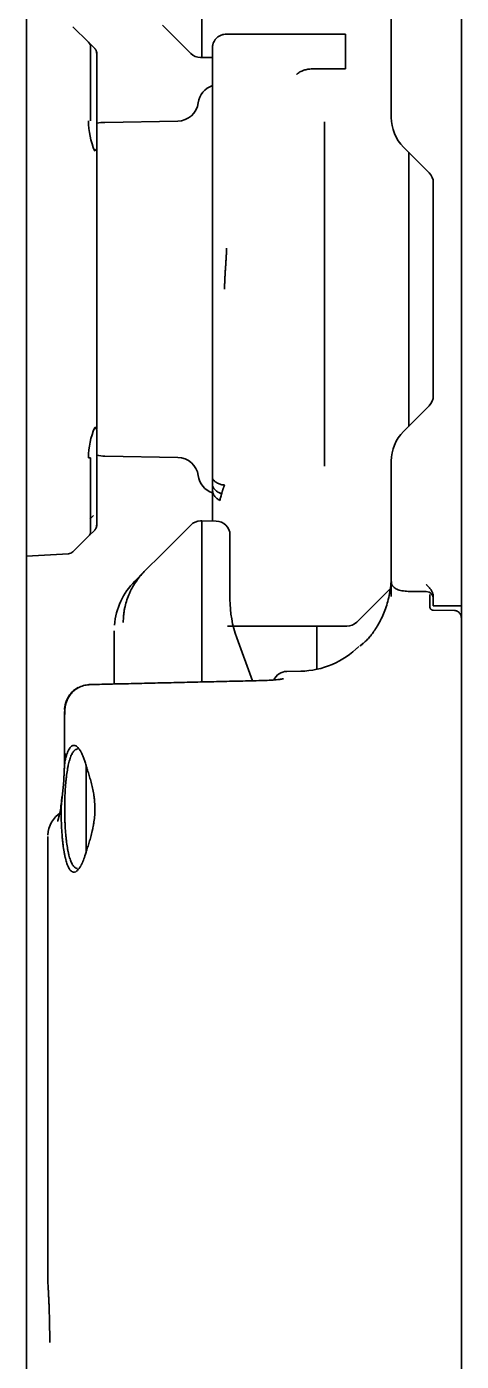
# Model space of a CAD drawing. Header units: inches. Extents: x 885 to 6823, y 710 to 5493.
# Drawn here: x 1033.6 to 1064.6, y 3130.5 to 3225.6 of the extents above; entities that cross this region are included whole.
import ezdxf

# ---------------------------------------------------------------- set-up
doc = ezdxf.new("R2010")
doc.units = ezdxf.units.IN
doc.layers.add('1', color=7, linetype='Continuous', true_color=0xffffff)

msp = doc.modelspace()

# ---------------------------------------------------------------- linework, layer by layer
at = {"layer": '1', "color": 7, "linetype": 'Continuous', "lineweight": 35}
for p, q in [((1064.639, 4020.256), (1064.639, 2355.056)), ((1064.639, 4020.256), (1064.639, 2355.056)), ((1033.639, 2380.856), (1033.639, 4018.856)), ((1059.639, 3219.098), (1059.639, 3227.671)), ((1046.139, 3226.355), (1046.139, 3223.356)), ((1038.052, 3224.443), (1036.94, 3225.554)), ((1043.328, 3225.667), (1045.345, 3223.649)), ((1056.389, 3225.019), (1047.889, 3225.019)), ((1056.389, 3222.543), (1056.389, 3225.019)), ((1038.492, 3224.002), (1038.052, 3224.443)), ((1038.198, 3224.089), (1038.198, 3218.856)), ((1046.889, 3224.057), (1046.889, 3221.794)), ((1038.639, 3223.196), (1038.639, 3216.748)), ((1046.139, 3223.356), (1046.044, 3223.356)), ((1046.889, 3223.362), (1046.139, 3223.356)), ((1056.389, 3222.543), (1053.992, 3222.543)), ((1046.889, 3221.794), (1046.889, 3216.274)), ((1044.415, 3218.83), (1039.213, 3218.739)), ((1054.889, 3194.26), (1054.889, 3218.768)), ((1038.52, 3216.719), (1038.62, 3216.839)), ((1038.639, 3216.746), (1038.639, 3196.965)), ((1062.346, 3215.148), (1060.517, 3216.977)), ((1060.889, 3211.648), (1060.889, 3216.627)), ((1046.889, 3216.274), (1046.889, 3209.894)), ((1062.639, 3199.27), (1062.639, 3214.441)), ((1060.889, 3197.085), (1060.889, 3211.648)), ((1046.889, 3209.894), (1046.889, 3206.856)), ((1046.889, 3206.856), (1046.889, 3196.602)), ((1060.517, 3196.734), (1062.346, 3198.563)), ((1038.62, 3196.872), (1038.552, 3196.931)), ((1038.639, 3196.84), (1038.639, 3190.515)), ((1046.889, 3196.602), (1046.889, 3193.379)), ((1038.198, 3194.856), (1038.052, 3194.856)), ((1038.198, 3189.622), (1038.198, 3194.856)), ((1039.213, 3194.972), (1044.415, 3194.881)), ((1059.639, 3186.041), (1059.639, 3194.613)), ((1046.889, 3191.251), (1046.889, 3190.349)), ((1045.345, 3190.062), (1043.328, 3188.044)), ((1046.044, 3190.355), (1046.139, 3190.356)), ((1046.139, 3187.356), (1046.139, 3190.356)), ((1046.139, 3190.356), (1047.148, 3190.347)), ((1038.052, 3189.268), (1036.94, 3188.157)), ((1038.052, 3189.268), (1038.492, 3189.709)), ((1048.139, 3187.347), (1048.139, 3189.347)), ((1036.613, 3188.011), (1033.639, 3187.856)), ((1043.328, 3188.044), (1042.028, 3186.744)), ((1046.139, 3178.888), (1046.139, 3187.356)), ((1048.139, 3184.766), (1048.139, 3187.347)), ((1042.028, 3186.744), (1041.353, 3186.07)), ((1059.627, 3184.974), (1059.627, 3186.053)), ((1057.182, 3183.148), (1059.575, 3185.542)), ((1061.139, 3185.328), (1062.139, 3185.328)), ((1062.389, 3184.252), (1062.389, 3184.621)), ((1062.639, 3184.962), (1062.639, 3184.804)), ((1062.639, 3184.304), (1062.639, 3184.804)), ((1062.639, 3184.304), (1064.639, 3184.304)), ((1062.639, 3183.992), (1064.139, 3183.974)), ((1039.889, 3182.534), (1039.889, 3178.742)), ((1047.954, 3182.856), (1056.475, 3182.856)), ((1054.328, 3179.788), (1054.328, 3182.862)), ((1049.734, 3178.972), (1048.621, 3182.03)), ((1057.21, 3181.305), (1057.222, 3181.313)), ((1053.182, 3179.656), (1052.187, 3179.638)), ((1038.259, 3178.697), (1038.253, 3178.704)), ((1036.374, 3173.795), (1036.339, 3173.788)), ((1037.889, 3166.769), (1037.889, 3172.889)), ((1035.139, 3167.886), (1035.139, 3136.347)), ((1037.865, 3166.749), (1037.827, 3166.615))]:
    msp.add_line(p, q, dxfattribs=at)
for centre, radius, start, end in [((1037.698, 3224.089), 0.5, 359.99831, 45), ((1046.052, 3224.356), 1, 225, 269.5), ((1047.362, 3219.932), 1.5, 108.40397, 172.38925), ((1044.389, 3220.33), 1.5, 271, 352.38925), ((1039.265, 3215.739), 3, 91, 102.05537), ((1062.639, 3219.098), 3, 180, 225), ((1061.639, 3214.441), 1, 0, 45), ((1061.639, 3199.27), 1, 315, 0), ((1062.639, 3194.613), 3, 135, 180), ((1039.265, 3197.972), 3, 257.94463, 269), ((1044.389, 3193.381), 1.5, 7.61075, 89), ((1047.362, 3193.779), 1.5, 187.61075, 251.59603), ((1046.052, 3189.355), 1, 90.5, 135), ((1047.139, 3189.347), 1, 0, 89.5), ((1037.698, 3189.622), 0.5, 315, 0.00169), ((1036.587, 3188.511), 0.5, 273, 315), ((1044.889, 3182.534), 5, 135, 175.43455), ((1062.139, 3184.828), 0.5, 0, 90), ((1056.139, 3184.766), 8, 180, 200), ((1056.475, 3183.856), 1, 270, 315), ((1053.077, 3185.655), 6, 271, 315.13439), ((1052.194, 3178.638), 1, 90.5484, 156.59902), ((1037.139, 3167.886), 2, 122.009, 177.15665)]:
    msp.add_arc(centre, radius, start, end, dxfattribs=at)
for centre, major_axis, ratio, start_param, end_param in [((1043.575, 3218.856), (5.523, 0), 0.998626, 3.141593, 3.543786), ((1038.389, 3216.748), (0.25, 0), 1, 0, 0.409922), ((1043.575, 3194.856), (5.523, 0), 0.998626, 2.739433, 3.141593), ((1038.389, 3196.963), (-0.25, 0), 1, 2.729547, 3.141593)]:
    msp.add_ellipse(centre, major_axis=major_axis, ratio=ratio, start_param=start_param, end_param=end_param, dxfattribs=at)
for points, knots in [([(1047.889, 3225.019), (1047.821, 3225.019), (1047.755, 3225.013), (1047.656, 3224.994), (1047.624, 3224.986), (1047.576, 3224.972), (1047.56, 3224.967), (1047.528, 3224.956), (1047.513, 3224.95), (1047.436, 3224.919), (1047.378, 3224.889), (1047.296, 3224.836), (1047.27, 3224.817), (1047.219, 3224.776), (1047.171, 3224.734), (1047.128, 3224.687), (1047.097, 3224.651), (1047.088, 3224.638), (1047.068, 3224.613), (1047.059, 3224.6), (1047.015, 3224.534), (1046.985, 3224.479), (1046.949, 3224.393), (1046.939, 3224.364), (1046.925, 3224.319), (1046.921, 3224.304), (1046.913, 3224.274), (1046.903, 3224.228), (1046.896, 3224.182), (1046.892, 3224.135), (1046.89, 3224.112), (1046.889, 3224.085), (1046.889, 3224.073), (1046.889, 3224.065), (1046.889, 3224.061), (1046.889, 3224.057)], [0, 0, 0, 0, 0.125, 0.125, 0.1875, 0.1875, 0.21875, 0.21875, 0.25, 0.25, 0.375, 0.375, 0.4375, 0.4375, 0.5, 0.5625, 0.5625, 0.59375, 0.59375, 0.625, 0.625, 0.75, 0.75, 0.8125, 0.8125, 0.84375, 0.84375, 0.875, 0.9375, 0.9375, 0.96875, 0.984375, 0.992187, 0.992187, 1, 1, 1, 1]), ([(1038.492, 3224.002), (1038.495, 3224), (1038.5, 3223.995), (1038.508, 3223.986), (1038.516, 3223.976), (1038.526, 3223.965), (1038.535, 3223.952), (1038.546, 3223.938), (1038.556, 3223.921), (1038.566, 3223.903), (1038.577, 3223.883), (1038.587, 3223.86), (1038.597, 3223.834), (1038.605, 3223.807), (1038.611, 3223.78), (1038.616, 3223.755), (1038.619, 3223.731), (1038.62, 3223.708), (1038.621, 3223.687), (1038.62, 3223.674), (1038.62, 3223.667)], [0, 0, 0, 0, 0.027542, 0.059301, 0.095276, 0.135468, 0.179874, 0.22849, 0.281314, 0.338337, 0.399554, 0.464953, 0.546966, 0.624642, 0.697986, 0.767003, 0.831702, 0.892094, 0.948189, 1, 1, 1, 1]), ([(1038.639, 3223.648), (1038.639, 3223.652), (1038.639, 3223.66), (1038.638, 3223.671), (1038.638, 3223.682), (1038.637, 3223.694), (1038.636, 3223.705), (1038.634, 3223.716), (1038.633, 3223.727), (1038.631, 3223.738), (1038.629, 3223.749), (1038.626, 3223.76), (1038.624, 3223.771), (1038.621, 3223.781), (1038.618, 3223.792), (1038.614, 3223.803), (1038.611, 3223.813), (1038.608, 3223.822), (1038.604, 3223.832), (1038.599, 3223.843), (1038.594, 3223.855), (1038.589, 3223.867), (1038.582, 3223.88), (1038.575, 3223.894), (1038.566, 3223.908), (1038.557, 3223.923), (1038.546, 3223.938), (1038.535, 3223.954), (1038.522, 3223.97), (1038.508, 3223.986), (1038.497, 3223.997), (1038.492, 3224.002)], [0, 0, 0, 0, 0.028826, 0.057594, 0.086303, 0.114954, 0.143547, 0.17208, 0.200555, 0.228972, 0.257329, 0.285628, 0.313867, 0.342048, 0.370168, 0.39823, 0.426231, 0.450757, 0.477807, 0.507385, 0.539493, 0.574132, 0.611304, 0.651011, 0.693255, 0.738037, 0.785356, 0.835214, 0.887608, 0.942538, 1, 1, 1, 1]), ([(1038.639, 3223.196), (1038.639, 3223.222), (1038.639, 3223.251), (1038.639, 3223.298), (1038.639, 3223.314), (1038.639, 3223.347), (1038.639, 3223.364), (1038.639, 3223.4), (1038.639, 3223.419), (1038.639, 3223.458), (1038.639, 3223.478), (1038.639, 3223.511), (1038.639, 3223.522), (1038.639, 3223.545), (1038.639, 3223.557), (1038.639, 3223.576), (1038.639, 3223.582), (1038.639, 3223.595), (1038.639, 3223.602), (1038.639, 3223.621), (1038.639, 3223.635), (1038.639, 3223.648)], [0, 0, 0, 0, 0.25, 0.25, 0.375, 0.375, 0.5, 0.5, 0.625, 0.625, 0.75, 0.75, 0.8125, 0.8125, 0.875, 0.875, 0.90625, 0.90625, 0.9375, 0.9375, 1, 1, 1, 1]), ([(1052.889, 3222.156), (1052.898, 3222.164), (1052.908, 3222.172), (1052.927, 3222.188), (1052.956, 3222.212), (1052.986, 3222.234), (1053.047, 3222.277), (1053.089, 3222.304), (1053.175, 3222.354), (1053.241, 3222.388), (1053.311, 3222.417), (1053.357, 3222.435), (1053.381, 3222.444), (1053.5, 3222.484), (1053.596, 3222.506), (1053.792, 3222.536), (1053.892, 3222.543), (1053.992, 3222.543)], [0, 0, 0, 0, 0.03125, 0.03125, 0.0625, 0.125, 0.125, 0.25, 0.25, 0.375, 0.4375, 0.4375, 0.5, 0.5, 0.75, 0.75, 1, 1, 1, 1]), ([(1038.492, 3197.015), (1038.494, 3197.013), (1038.499, 3197.01), (1038.507, 3197.005), (1038.516, 3197), (1038.525, 3196.994), (1038.535, 3196.987), (1038.545, 3196.979), (1038.556, 3196.971), (1038.566, 3196.962), (1038.577, 3196.953), (1038.587, 3196.943), (1038.597, 3196.931), (1038.605, 3196.92), (1038.611, 3196.91), (1038.616, 3196.901), (1038.619, 3196.892), (1038.62, 3196.885), (1038.621, 3196.878), (1038.62, 3196.874), (1038.62, 3196.872)], [0, 0, 0, 0, 0.027531, 0.059281, 0.09525, 0.135435, 0.179835, 0.228448, 0.281269, 0.338291, 0.399508, 0.464908, 0.546923, 0.624603, 0.697951, 0.766973, 0.831679, 0.892077, 0.94818, 1, 1, 1, 1]), ([(1038.639, 3196.965), (1038.639, 3196.965), (1038.639, 3196.966), (1038.638, 3196.967), (1038.638, 3196.968), (1038.637, 3196.97), (1038.636, 3196.971), (1038.634, 3196.972), (1038.633, 3196.973), (1038.631, 3196.975), (1038.629, 3196.976), (1038.626, 3196.977), (1038.624, 3196.979), (1038.621, 3196.98), (1038.618, 3196.981), (1038.615, 3196.983), (1038.611, 3196.984), (1038.608, 3196.985), (1038.604, 3196.987), (1038.6, 3196.988), (1038.594, 3196.99), (1038.589, 3196.992), (1038.582, 3196.994), (1038.575, 3196.996), (1038.566, 3196.998), (1038.557, 3197), (1038.546, 3197.003), (1038.535, 3197.006), (1038.522, 3197.008), (1038.508, 3197.011), (1038.497, 3197.014), (1038.492, 3197.015)], [0, 0, 0, 0, 0.028852, 0.057627, 0.086323, 0.114941, 0.143481, 0.171942, 0.200325, 0.22863, 0.256855, 0.285002, 0.31307, 0.341059, 0.368968, 0.396798, 0.424548, 0.449282, 0.476528, 0.506288, 0.538563, 0.573357, 0.61067, 0.650505, 0.692862, 0.737743, 0.785149, 0.835079, 0.887532, 0.942506, 1, 1, 1, 1]), ([(1046.882, 3193.381), (1046.886, 3193.328), (1046.889, 3193.277), (1046.892, 3193.18), (1046.893, 3193.134), (1046.892, 3193.002), (1046.888, 3192.923), (1046.884, 3192.851)], [0, 0, 0, 0, 0.25, 0.25, 0.5, 0.5, 1, 1, 1, 1]), ([(1047.755, 3192.922), (1047.668, 3192.921), (1047.581, 3192.931), (1047.412, 3192.972), (1047.33, 3193.002), (1047.179, 3193.081), (1047.108, 3193.13), (1046.984, 3193.243), (1046.929, 3193.307), (1046.885, 3193.376)], [0, 0, 0, 0, 0.25, 0.25, 0.5, 0.5, 0.75, 0.75, 1, 1, 1, 1]), ([(1046.889, 3192.85), (1046.889, 3192.823), (1046.89, 3192.797), (1046.89, 3192.749), (1046.89, 3192.725), (1046.889, 3192.659), (1046.887, 3192.619), (1046.886, 3192.583)], [0, 0, 0, 0, 0.25, 0.25, 0.5, 0.5, 1, 1, 1, 1]), ([(1047.551, 3192.312), (1047.475, 3192.33), (1047.402, 3192.356), (1047.266, 3192.422), (1047.202, 3192.463), (1047.088, 3192.556), (1047.037, 3192.608), (1046.951, 3192.723), (1046.915, 3192.785), (1046.889, 3192.85)], [0, 0, 0, 0, 0.25, 0.25, 0.5, 0.5, 0.75, 0.75, 1, 1, 1, 1]), ([(1047.755, 3192.914), (1047.751, 3192.905), (1047.742, 3192.886), (1047.731, 3192.858), (1047.719, 3192.829), (1047.707, 3192.801), (1047.696, 3192.772), (1047.685, 3192.743), (1047.675, 3192.714), (1047.664, 3192.685), (1047.654, 3192.656), (1047.644, 3192.626), (1047.634, 3192.596), (1047.624, 3192.566), (1047.614, 3192.535), (1047.605, 3192.505), (1047.596, 3192.474), (1047.587, 3192.442), (1047.578, 3192.411), (1047.569, 3192.379), (1047.56, 3192.347), (1047.554, 3192.325), (1047.551, 3192.314)], [0, 0, 0, 0, 0.048383, 0.096921, 0.145616, 0.194472, 0.24349, 0.292673, 0.342023, 0.391543, 0.441236, 0.491103, 0.541149, 0.591374, 0.641783, 0.692377, 0.743159, 0.794133, 0.845302, 0.896667, 0.948232, 1, 1, 1, 1]), ([(1047.407, 3191.821), (1047.329, 3191.859), (1047.257, 3191.905), (1047.129, 3192.013), (1047.073, 3192.074), (1046.983, 3192.207), (1046.948, 3192.279), (1046.901, 3192.428), (1046.889, 3192.505), (1046.889, 3192.583)], [0, 0, 0, 0, 0.25, 0.25, 0.5, 0.5, 0.75, 0.75, 1, 1, 1, 1]), ([(1046.889, 3192.583), (1046.889, 3192.49), (1046.889, 3192.395), (1046.889, 3192.197), (1046.889, 3192.094), (1046.889, 3191.931), (1046.889, 3191.875), (1046.889, 3191.789), (1046.889, 3191.76), (1046.889, 3191.702), (1046.889, 3191.672), (1046.889, 3191.581), (1046.889, 3191.518), (1046.889, 3191.389), (1046.889, 3191.323), (1046.889, 3191.253)], [0, 0, 0, 0, 0.25, 0.25, 0.5, 0.5, 0.625, 0.625, 0.6875, 0.6875, 0.75, 0.75, 0.875, 0.875, 1, 1, 1, 1]), ([(1047.551, 3192.314), (1047.541, 3192.274), (1047.531, 3192.234), (1047.509, 3192.153), (1047.497, 3192.112), (1047.461, 3191.989), (1047.435, 3191.906), (1047.407, 3191.821)], [0, 0, 0, 0, 0.25, 0.25, 0.5, 0.5, 1, 1, 1, 1]), ([(1038.156, 3190.509), (1038.187, 3190.538), (1038.22, 3190.567), (1038.278, 3190.62), (1038.302, 3190.641), (1038.351, 3190.686), (1038.376, 3190.708), (1038.402, 3190.731)], [0, 0, 0, 0, 0.42388, 0.42388, 0.71194, 0.71194, 1, 1, 1, 1]), ([(1038.492, 3189.709), (1038.495, 3189.712), (1038.5, 3189.717), (1038.507, 3189.725), (1038.514, 3189.732), (1038.521, 3189.74), (1038.527, 3189.748), (1038.534, 3189.756), (1038.539, 3189.763), (1038.545, 3189.771), (1038.55, 3189.778), (1038.555, 3189.786), (1038.56, 3189.793), (1038.564, 3189.8), (1038.569, 3189.807), (1038.573, 3189.814), (1038.577, 3189.821), (1038.58, 3189.828), (1038.584, 3189.834), (1038.587, 3189.84), (1038.59, 3189.847), (1038.593, 3189.853), (1038.595, 3189.859), (1038.598, 3189.864), (1038.6, 3189.87), (1038.602, 3189.875), (1038.604, 3189.88), (1038.606, 3189.885), (1038.608, 3189.89), (1038.61, 3189.894), (1038.613, 3189.904), (1038.618, 3189.918), (1038.623, 3189.938), (1038.628, 3189.958), (1038.632, 3189.979), (1038.635, 3189.999), (1038.637, 3190.02), (1038.639, 3190.041), (1038.639, 3190.056), (1038.639, 3190.063)], [0, 0, 0, 0, 0.027993, 0.055406, 0.082238, 0.10849, 0.13416, 0.159249, 0.183757, 0.207682, 0.231027, 0.253789, 0.27597, 0.297569, 0.318586, 0.339022, 0.358876, 0.378149, 0.396841, 0.414952, 0.432482, 0.449431, 0.4658, 0.481589, 0.496798, 0.511427, 0.525477, 0.538947, 0.551839, 0.564151, 0.575886, 0.627764, 0.679968, 0.732498, 0.785353, 0.838532, 0.892033, 0.945856, 1, 1, 1, 1]), ([(1038.62, 3190.044), (1038.62, 3190.04), (1038.621, 3190.033), (1038.621, 3190.022), (1038.62, 3190.011), (1038.62, 3189.999), (1038.619, 3189.987), (1038.618, 3189.975), (1038.617, 3189.963), (1038.615, 3189.951), (1038.613, 3189.938), (1038.61, 3189.925), (1038.607, 3189.912), (1038.603, 3189.899), (1038.6, 3189.886), (1038.595, 3189.873), (1038.59, 3189.859), (1038.584, 3189.844), (1038.576, 3189.827), (1038.567, 3189.808), (1038.556, 3189.79), (1038.545, 3189.773), (1038.533, 3189.756), (1038.52, 3189.74), (1038.507, 3189.724), (1038.497, 3189.714), (1038.492, 3189.709)], [0, 0, 0, 0, 0.028673, 0.058051, 0.088134, 0.118923, 0.150419, 0.182622, 0.215534, 0.249154, 0.283483, 0.318521, 0.35427, 0.390729, 0.427898, 0.465777, 0.504367, 0.543666, 0.600663, 0.65768, 0.714714, 0.77176, 0.828815, 0.885876, 0.942939, 1, 1, 1, 1]), ([(1038.639, 3190.063), (1038.639, 3190.069), (1038.639, 3190.076), (1038.639, 3190.089), (1038.639, 3190.096), (1038.639, 3190.109), (1038.639, 3190.116), (1038.639, 3190.129), (1038.639, 3190.135), (1038.639, 3190.154), (1038.639, 3190.166), (1038.639, 3190.189), (1038.639, 3190.2), (1038.639, 3190.233), (1038.639, 3190.253), (1038.639, 3190.292), (1038.639, 3190.311), (1038.639, 3190.347), (1038.639, 3190.364), (1038.639, 3190.398), (1038.639, 3190.414), (1038.639, 3190.46), (1038.639, 3190.489), (1038.639, 3190.515)], [0, 0, 0, 0, 0.03125, 0.03125, 0.0625, 0.0625, 0.09375, 0.09375, 0.125, 0.125, 0.1875, 0.1875, 0.25, 0.25, 0.375, 0.375, 0.5, 0.5, 0.625, 0.625, 0.75, 0.75, 1, 1, 1, 1]), ([(1042.028, 3186.744), (1041.908, 3186.625), (1041.796, 3186.501), (1041.584, 3186.243), (1041.484, 3186.109), (1041.298, 3185.831), (1041.212, 3185.688), (1041.093, 3185.465), (1041.055, 3185.389), (1040.982, 3185.237), (1040.948, 3185.16), (1040.852, 3184.928), (1040.74, 3184.615), (1040.659, 3184.292), (1040.61, 3184.046), (1040.595, 3183.964), (1040.577, 3183.839), (1040.571, 3183.798), (1040.561, 3183.714), (1040.557, 3183.672), (1040.536, 3183.462), (1040.528, 3183.294), (1040.529, 3183.125)], [0, 0, 0, 0, 0.125, 0.125, 0.25, 0.25, 0.375, 0.375, 0.4375, 0.4375, 0.5, 0.5, 0.625, 0.75, 0.75, 0.8125, 0.8125, 0.84375, 0.84375, 0.875, 0.875, 1, 1, 1, 1]), ([(1059.627, 3186.053), (1059.616, 3185.856), (1059.596, 3185.661), (1059.54, 3185.276), (1059.505, 3185.087), (1059.42, 3184.718), (1059.371, 3184.538), (1059.26, 3184.189), (1059.2, 3184.02), (1059.069, 3183.695), (1059, 3183.539), (1058.854, 3183.241), (1058.779, 3183.1), (1058.625, 3182.832), (1058.547, 3182.706), (1058.39, 3182.47), (1058.312, 3182.36), (1058.235, 3182.257)], [0, 0, 0, 0, 0.125, 0.125, 0.25, 0.25, 0.375, 0.375, 0.5, 0.5, 0.625, 0.625, 0.75, 0.75, 0.875, 0.875, 1, 1, 1, 1]), ([(1059.648, 3186.039), (1059.644, 3185.99), (1059.651, 3185.88), (1059.729, 3185.725), (1059.848, 3185.598), (1060.002, 3185.5), (1060.236, 3185.414), (1060.588, 3185.352), (1060.952, 3185.324), (1061.136, 3185.33), (1061.175, 3185.331)], [0, 0, 0, 0, 0.069491, 0.16573, 0.252542, 0.348231, 0.4964, 0.742131, 0.946556, 1, 1, 1, 1]), ([(1062.139, 3185.828), (1062.146, 3185.82), (1062.154, 3185.813), (1062.169, 3185.797), (1062.192, 3185.775), (1062.245, 3185.721), (1062.289, 3185.675), (1062.346, 3185.611), (1062.374, 3185.579), (1062.415, 3185.528), (1062.428, 3185.511), (1062.453, 3185.477), (1062.465, 3185.459), (1062.501, 3185.406), (1062.523, 3185.369), (1062.562, 3185.293), (1062.579, 3185.254), (1062.608, 3185.173), (1062.619, 3185.132), (1062.635, 3185.048), (1062.639, 3185.005), (1062.639, 3184.962)], [0, 0, 0, 0, 0.03125, 0.03125, 0.0625, 0.125, 0.25, 0.25, 0.375, 0.375, 0.4375, 0.4375, 0.5, 0.5, 0.625, 0.625, 0.75, 0.75, 0.875, 0.875, 1, 1, 1, 1]), ([(1062.389, 3185.109), (1062.389, 3185.103), (1062.389, 3185.086), (1062.389, 3185.06), (1062.389, 3185.03), (1062.389, 3184.997), (1062.389, 3184.956), (1062.389, 3184.911), (1062.389, 3184.888), (1062.389, 3184.839), (1062.389, 3184.813), (1062.389, 3184.76), (1062.389, 3184.705), (1062.389, 3184.649), (1062.389, 3184.621)], [0, 0, 0, 0, 0.125, 0.25, 0.25, 0.375, 0.5, 0.5, 0.625, 0.625, 0.75, 0.75, 0.875, 1, 1, 1, 1]), ([(1064.639, 3183.455), (1064.639, 3183.488), (1064.636, 3183.521), (1064.626, 3183.57), (1064.622, 3183.586), (1064.613, 3183.618), (1064.608, 3183.634), (1064.589, 3183.681), (1064.574, 3183.71), (1064.547, 3183.752), (1064.538, 3183.766), (1064.517, 3183.792), (1064.506, 3183.805), (1064.472, 3183.841), (1064.447, 3183.863), (1064.406, 3183.892), (1064.392, 3183.901), (1064.363, 3183.917), (1064.348, 3183.925), (1064.303, 3183.945), (1064.271, 3183.955), (1064.222, 3183.966), (1064.205, 3183.969), (1064.172, 3183.973), (1064.156, 3183.974), (1064.139, 3183.974)], [0, 0, 0, 0, 0.125, 0.125, 0.1875, 0.1875, 0.25, 0.25, 0.375, 0.375, 0.4375, 0.4375, 0.5, 0.5, 0.625, 0.625, 0.6875, 0.6875, 0.75, 0.75, 0.875, 0.875, 0.9375, 0.9375, 1, 1, 1, 1]), ([(1058.235, 3182.257), (1058.158, 3182.158), (1058.082, 3182.068), (1057.932, 3181.905), (1057.86, 3181.832), (1057.723, 3181.703), (1057.659, 3181.647), (1057.541, 3181.548), (1057.488, 3181.506), (1057.441, 3181.471)], [0, 0, 0, 0, 0.25, 0.25, 0.5, 0.5, 0.75, 0.75, 1, 1, 1, 1]), ([(1057.617, 3181.641), (1057.564, 3181.594), (1057.461, 3181.507), (1057.418, 3181.472), (1057.394, 3181.455), (1057.392, 3181.454)], [0, 0, 0, 0, 0.400817, 0.907311, 1, 1, 1, 1]), ([(1037.323, 3178.491), (1037.157, 3178.406), (1036.849, 3178.191), (1036.51, 3177.705), (1036.339, 3177.208), (1036.344, 3176.889), (1036.358, 3176.774)], [0, 0, 0, 0, 0.24632, 0.523693, 0.830646, 1, 1, 1, 1]), ([(1036.365, 3176.57), (1036.36, 3176.632), (1036.357, 3176.694), (1036.357, 3176.819), (1036.36, 3176.881), (1036.376, 3177.066), (1036.396, 3177.188), (1036.459, 3177.426), (1036.501, 3177.543), (1036.607, 3177.766), (1036.67, 3177.874), (1036.819, 3178.075), (1036.904, 3178.169), (1037.096, 3178.338), (1037.202, 3178.413), (1037.432, 3178.54), (1037.556, 3178.591), (1037.752, 3178.646), (1037.819, 3178.66), (1037.955, 3178.682), (1038.023, 3178.688), (1038.093, 3178.691)], [0, 0, 0, 0, 0.0625, 0.0625, 0.125, 0.125, 0.25, 0.25, 0.375, 0.375, 0.5, 0.5, 0.625, 0.625, 0.75, 0.75, 0.875, 0.875, 0.9375, 0.9375, 1, 1, 1, 1]), ([(1051.953, 3179.116), (1051.953, 3179.116), (1051.952, 3179.116), (1051.925, 3179.109), (1051.799, 3179.086), (1051.529, 3179.051), (1051.072, 3179.013), (1050.625, 3178.99), (1050.357, 3178.987), (1050.304, 3178.987)], [0, 0, 0, 0, 0.005213, 0.092662, 0.219475, 0.404721, 0.644468, 0.929661, 1, 1, 1, 1]), ([(1037.261, 3165.606), (1037.227, 3165.606), (1037.193, 3165.612), (1037.148, 3165.63), (1037.135, 3165.636), (1037.111, 3165.65), (1037.099, 3165.658), (1037.062, 3165.684), (1037.015, 3165.726), (1036.969, 3165.783), (1036.924, 3165.847), (1036.903, 3165.883), (1036.838, 3166.001), (1036.798, 3166.093), (1036.723, 3166.304), (1036.687, 3166.422), (1036.646, 3166.586), (1036.638, 3166.62), (1036.626, 3166.672), (1036.622, 3166.689), (1036.614, 3166.724), (1036.595, 3166.813), (1036.577, 3166.906), (1036.535, 3167.136), (1036.51, 3167.3), (1036.477, 3167.56), (1036.466, 3167.649), (1036.454, 3167.763), (1036.452, 3167.786), (1036.447, 3167.833), (1036.44, 3167.903), (1036.433, 3167.973), (1036.413, 3168.21), (1036.399, 3168.405), (1036.382, 3168.706), (1036.377, 3168.807), (1036.371, 3168.962), (1036.369, 3169.013), (1036.365, 3169.118), (1036.364, 3169.17), (1036.357, 3169.433), (1036.354, 3169.644), (1036.354, 3169.963), (1036.355, 3170.069), (1036.357, 3170.228), (1036.358, 3170.281), (1036.36, 3170.387), (1036.361, 3170.439), (1036.368, 3170.702), (1036.377, 3170.906), (1036.399, 3171.307), (1036.413, 3171.502), (1036.434, 3171.741), (1036.438, 3171.788), (1036.447, 3171.882), (1036.461, 3172.02), (1036.477, 3172.153), (1036.51, 3172.412), (1036.535, 3172.576), (1036.57, 3172.769), (1036.577, 3172.807), (1036.592, 3172.881), (1036.599, 3172.918), (1036.622, 3173.026), (1036.654, 3173.164), (1036.689, 3173.289), (1036.716, 3173.378), (1036.725, 3173.407), (1036.743, 3173.464), (1036.753, 3173.491), (1036.8, 3173.623), (1036.84, 3173.714), (1036.925, 3173.869), (1036.97, 3173.933), (1037.022, 3173.988), (1037.028, 3173.994), (1037.04, 3174.006), (1037.058, 3174.022), (1037.076, 3174.037), (1037.112, 3174.063), (1037.136, 3174.076), (1037.194, 3174.099), (1037.228, 3174.106), (1037.263, 3174.106)], [0, 0, 0, 0, 0.031478, 0.031478, 0.043188, 0.043188, 0.054898, 0.054898, 0.078319, 0.10174, 0.10174, 0.125161, 0.125161, 0.172003, 0.172003, 0.218844, 0.218844, 0.230555, 0.230555, 0.23641, 0.23641, 0.242265, 0.265686, 0.265686, 0.312528, 0.312528, 0.335949, 0.335949, 0.341804, 0.341804, 0.347659, 0.35937, 0.35937, 0.406211, 0.406211, 0.429632, 0.429632, 0.441342, 0.441342, 0.453053, 0.453053, 0.499895, 0.499895, 0.523315, 0.523315, 0.535026, 0.535026, 0.546736, 0.546736, 0.593578, 0.593578, 0.64042, 0.64042, 0.65213, 0.65213, 0.663841, 0.687261, 0.687261, 0.734103, 0.734103, 0.745814, 0.745814, 0.757524, 0.757524, 0.780945, 0.804366, 0.804366, 0.816076, 0.816076, 0.827786, 0.827786, 0.874628, 0.874628, 0.92147, 0.92147, 0.927325, 0.927325, 0.93318, 0.944891, 0.944891, 0.968312, 0.968312, 1, 1, 1, 1]), ([(1036.371, 3173.251), (1036.392, 3173.345), (1036.413, 3173.434), (1036.447, 3173.558), (1036.459, 3173.599), (1036.482, 3173.676), (1036.494, 3173.714), (1036.531, 3173.821), (1036.557, 3173.886), (1036.609, 3174.004), (1036.664, 3174.111), (1036.722, 3174.193), (1036.759, 3174.236), (1036.767, 3174.245), (1036.782, 3174.261), (1036.805, 3174.283), (1036.828, 3174.302), (1036.875, 3174.335), (1036.938, 3174.365), (1037.004, 3174.37), (1037.054, 3174.364), (1037.071, 3174.36), (1037.096, 3174.353), (1037.104, 3174.35), (1037.121, 3174.343), (1037.13, 3174.339), (1037.172, 3174.317), (1037.207, 3174.294), (1037.275, 3174.235), (1037.343, 3174.164), (1037.411, 3174.068), (1037.462, 3173.987), (1037.479, 3173.959), (1037.504, 3173.913), (1037.512, 3173.898), (1037.529, 3173.866), (1037.571, 3173.785), (1037.644, 3173.625), (1037.707, 3173.461), (1037.768, 3173.287), (1037.798, 3173.194), (1037.827, 3173.096)], [0, 0, 0, 0, 0.0625, 0.0625, 0.09375, 0.09375, 0.125, 0.125, 0.1875, 0.1875, 0.25, 0.3125, 0.3125, 0.328125, 0.328125, 0.34375, 0.375, 0.375, 0.4375, 0.5, 0.5, 0.53125, 0.53125, 0.546875, 0.546875, 0.5625, 0.5625, 0.625, 0.625, 0.6875, 0.75, 0.75, 0.78125, 0.78125, 0.796875, 0.796875, 0.8125, 0.875, 0.9375, 0.9375, 1, 1, 1, 1]), ([(1036.27, 3171.642), (1036.271, 3171.655), (1036.273, 3171.681), (1036.276, 3171.72), (1036.279, 3171.759), (1036.282, 3171.797), (1036.284, 3171.836), (1036.286, 3171.874), (1036.289, 3171.912), (1036.291, 3171.949), (1036.293, 3171.987), (1036.295, 3172.024), (1036.296, 3172.062), (1036.298, 3172.099), (1036.3, 3172.136), (1036.301, 3172.173), (1036.303, 3172.21), (1036.304, 3172.246), (1036.306, 3172.288), (1036.308, 3172.336), (1036.31, 3172.39), (1036.312, 3172.443), (1036.314, 3172.495), (1036.316, 3172.547), (1036.318, 3172.598), (1036.32, 3172.649), (1036.322, 3172.699), (1036.325, 3172.749), (1036.327, 3172.791), (1036.329, 3172.823), (1036.331, 3172.848), (1036.332, 3172.872), (1036.334, 3172.894), (1036.335, 3172.917), (1036.337, 3172.938), (1036.339, 3172.959), (1036.341, 3172.976), (1036.343, 3172.991), (1036.344, 3173.002), (1036.345, 3173.015), (1036.346, 3173.027), (1036.348, 3173.04), (1036.349, 3173.053), (1036.351, 3173.066), (1036.352, 3173.08), (1036.354, 3173.094), (1036.355, 3173.108), (1036.357, 3173.123), (1036.359, 3173.138), (1036.36, 3173.153), (1036.362, 3173.168), (1036.364, 3173.184), (1036.366, 3173.201), (1036.367, 3173.217), (1036.369, 3173.234), (1036.371, 3173.245), (1036.371, 3173.251)], [0, 0, 0, 0, 0.022709, 0.045345, 0.067918, 0.090435, 0.112907, 0.135341, 0.157746, 0.180131, 0.202504, 0.224874, 0.247249, 0.269632, 0.291985, 0.31431, 0.336615, 0.358908, 0.3812, 0.414447, 0.447401, 0.480077, 0.512489, 0.544649, 0.576572, 0.60827, 0.639755, 0.671039, 0.702132, 0.718076, 0.733741, 0.749134, 0.764264, 0.779136, 0.793761, 0.808146, 0.8223, 0.830501, 0.838823, 0.847268, 0.855837, 0.864531, 0.873351, 0.882299, 0.891375, 0.900581, 0.909918, 0.919386, 0.928987, 0.938722, 0.948592, 0.958598, 0.968741, 0.979021, 0.989441, 1, 1, 1, 1]), ([(1037.827, 3173.096), (1037.843, 3173.044), (1037.86, 3172.992), (1037.894, 3172.883), (1037.912, 3172.828), (1037.966, 3172.659), (1038.004, 3172.542), (1038.08, 3172.3), (1038.118, 3172.175), (1038.175, 3171.98), (1038.194, 3171.914), (1038.23, 3171.779), (1038.248, 3171.711), (1038.301, 3171.505), (1038.333, 3171.364), (1038.392, 3171.077), (1038.418, 3170.931), (1038.445, 3170.743), (1038.45, 3170.705), (1038.459, 3170.629), (1038.464, 3170.591), (1038.476, 3170.476), (1038.483, 3170.399), (1038.501, 3170.168), (1038.506, 3170.012), (1038.506, 3169.856)], [0, 0, 0, 0, 0.0625, 0.0625, 0.125, 0.125, 0.25, 0.25, 0.375, 0.375, 0.4375, 0.4375, 0.5, 0.5, 0.625, 0.625, 0.75, 0.75, 0.78125, 0.78125, 0.8125, 0.8125, 0.875, 0.875, 1, 1, 1, 1]), ([(1036.095, 3169.805), (1036.096, 3169.844), (1036.098, 3169.884), (1036.102, 3169.963), (1036.104, 3170.002), (1036.112, 3170.12), (1036.119, 3170.199), (1036.141, 3170.433), (1036.158, 3170.588), (1036.185, 3170.818), (1036.194, 3170.895), (1036.212, 3171.047), (1036.221, 3171.123), (1036.237, 3171.273), (1036.245, 3171.347), (1036.259, 3171.496), (1036.265, 3171.57), (1036.271, 3171.643)], [0, 0, 0, 0, 0.0625, 0.0625, 0.125, 0.125, 0.25, 0.25, 0.5, 0.5, 0.625, 0.625, 0.75, 0.75, 0.875, 0.875, 1, 1, 1, 1]), ([(1036.142, 3170.545), (1036.131, 3170.429), (1036.073, 3169.867), (1035.948, 3169.316), (1035.856, 3168.984), (1035.84, 3168.946), (1035.84, 3168.946)], [0, 0, 0, 0, 0.117312, 0.596894, 0.890767, 1, 1, 1, 1]), ([(1038.506, 3169.856), (1038.506, 3169.699), (1038.501, 3169.544), (1038.478, 3169.237), (1038.461, 3169.085), (1038.434, 3168.897), (1038.429, 3168.86), (1038.417, 3168.785), (1038.411, 3168.747), (1038.391, 3168.636), (1038.377, 3168.562), (1038.355, 3168.453), (1038.347, 3168.417), (1038.332, 3168.345), (1038.308, 3168.239), (1038.283, 3168.135), (1038.231, 3167.929), (1038.194, 3167.796), (1038.119, 3167.539), (1038.081, 3167.414), (1038.024, 3167.231), (1038.005, 3167.171), (1037.967, 3167.054), (1037.948, 3166.996), (1037.894, 3166.826), (1037.859, 3166.718), (1037.827, 3166.615)], [0, 0, 0, 0, 0.125, 0.125, 0.25, 0.25, 0.28125, 0.28125, 0.3125, 0.3125, 0.375, 0.375, 0.40625, 0.40625, 0.4375, 0.5, 0.5, 0.625, 0.625, 0.75, 0.75, 0.8125, 0.8125, 0.875, 0.875, 1, 1, 1, 1]), ([(1037.827, 3166.615), (1037.782, 3166.462), (1037.734, 3166.322), (1037.661, 3166.132), (1037.636, 3166.071), (1037.598, 3165.985), (1037.585, 3165.958), (1037.559, 3165.904), (1037.546, 3165.878), (1037.482, 3165.753), (1037.429, 3165.668), (1037.324, 3165.526), (1037.271, 3165.469), (1037.164, 3165.385), (1037.111, 3165.359), (1037.008, 3165.338), (1036.958, 3165.342), (1036.896, 3165.368), (1036.883, 3165.374), (1036.859, 3165.388), (1036.847, 3165.396), (1036.81, 3165.423), (1036.787, 3165.444), (1036.717, 3165.521), (1036.672, 3165.588), (1036.618, 3165.691), (1036.608, 3165.712), (1036.587, 3165.757), (1036.556, 3165.826), (1036.527, 3165.904), (1036.47, 3166.068), (1036.434, 3166.192), (1036.393, 3166.364), (1036.385, 3166.399), (1036.373, 3166.453), (1036.369, 3166.471), (1036.361, 3166.508), (1036.341, 3166.602), (1036.323, 3166.699), (1036.281, 3166.941), (1036.256, 3167.112), (1036.222, 3167.385), (1036.212, 3167.478), (1036.197, 3167.622), (1036.192, 3167.671), (1036.183, 3167.77), (1036.178, 3167.819), (1036.157, 3168.069), (1036.143, 3168.274), (1036.125, 3168.591), (1036.12, 3168.697), (1036.114, 3168.86), (1036.112, 3168.914), (1036.108, 3169.024), (1036.106, 3169.079), (1036.099, 3169.356), (1036.096, 3169.58), (1036.095, 3169.805)], [0, 0, 0, 0, 0.0625, 0.0625, 0.09375, 0.09375, 0.109375, 0.109375, 0.125, 0.125, 0.1875, 0.1875, 0.25, 0.25, 0.3125, 0.3125, 0.375, 0.375, 0.390625, 0.390625, 0.40625, 0.40625, 0.4375, 0.4375, 0.5, 0.5, 0.515625, 0.515625, 0.53125, 0.5625, 0.5625, 0.625, 0.625, 0.640625, 0.640625, 0.648437, 0.648437, 0.65625, 0.6875, 0.6875, 0.75, 0.75, 0.78125, 0.78125, 0.796875, 0.796875, 0.8125, 0.8125, 0.875, 0.875, 0.90625, 0.90625, 0.921875, 0.921875, 0.9375, 0.9375, 1, 1, 1, 1]), ([(1035.139, 3136.356), (1035.139, 3136.356), (1035.139, 3136.355), (1035.139, 3136.353), (1035.139, 3136.349), (1035.14, 3136.341), (1035.141, 3136.319), (1035.144, 3136.276), (1035.148, 3136.205), (1035.152, 3136.142), (1035.154, 3136.119), (1035.156, 3136.081), (1035.157, 3136.068), (1035.158, 3136.042), (1035.159, 3136.028), (1035.163, 3135.958), (1035.171, 3135.832), (1035.179, 3135.682), (1035.188, 3135.519), (1035.193, 3135.432), (1035.198, 3135.315), (1035.2, 3135.291), (1035.202, 3135.242), (1035.206, 3135.169), (1035.209, 3135.093), (1035.216, 3134.938), (1035.226, 3134.721), (1035.235, 3134.485), (1035.242, 3134.301), (1035.244, 3134.239), (1035.247, 3134.144), (1035.248, 3134.111), (1035.25, 3134.047), (1035.251, 3134.015), (1035.256, 3133.852), (1035.263, 3133.586), (1035.27, 3133.31), (1035.274, 3133.099), (1035.275, 3132.993), (1035.277, 3132.885), (1035.278, 3132.813), (1035.279, 3132.776), (1035.281, 3132.594), (1035.282, 3132.447), (1035.284, 3132.153), (1035.285, 3132.004), (1035.285, 3131.856)], [0, 0, 0, 0, 0.015625, 0.015625, 0.03125, 0.0625, 0.0625, 0.125, 0.1875, 0.1875, 0.21875, 0.21875, 0.234375, 0.234375, 0.25, 0.25, 0.3125, 0.375, 0.375, 0.4375, 0.4375, 0.453125, 0.453125, 0.46875, 0.5, 0.5, 0.5625, 0.625, 0.625, 0.65625, 0.65625, 0.671875, 0.671875, 0.6875, 0.6875, 0.75, 0.8125, 0.8125, 0.84375, 0.859375, 0.859375, 0.875, 0.875, 0.9375, 0.9375, 1, 1, 1, 1])]:
    msp.add_open_spline(points, degree=3, knots=knots, dxfattribs=at)
for points, degree in [([(1038.62, 3223.667), (1038.633, 3223.661), (1038.639, 3223.655), (1038.639, 3223.648)], 3), ([(1047.889, 3209.777), (1047.889, 3209.737), (1047.888, 3209.656), (1047.886, 3209.53), (1047.882, 3209.402), (1047.877, 3209.273), (1047.87, 3209.142), (1047.863, 3209.01), (1047.855, 3208.879), (1047.846, 3208.747), (1047.837, 3208.617), (1047.828, 3208.489), (1047.82, 3208.361), (1047.811, 3208.236), (1047.802, 3208.112), (1047.795, 3207.991), (1047.787, 3207.871), (1047.781, 3207.753), (1047.775, 3207.637), (1047.769, 3207.522), (1047.765, 3207.409), (1047.761, 3207.297), (1047.758, 3207.186), (1047.756, 3207.075), (1047.755, 3206.965), (1047.755, 3206.892), (1047.755, 3206.856)], 3), ([(1038.62, 3196.872), (1038.633, 3196.901), (1038.639, 3196.933), (1038.639, 3196.965)], 3), ([(1046.908, 3192.809), (1046.9, 3192.786)], 1), ([(1038.62, 3190.044), (1038.632, 3190.05), (1038.639, 3190.056), (1038.639, 3190.063)], 3), ([(1062.639, 3183.992), (1062.627, 3183.992), (1062.604, 3183.994), (1062.569, 3184.002), (1062.536, 3184.015), (1062.505, 3184.033), (1062.476, 3184.055), (1062.45, 3184.081), (1062.428, 3184.111), (1062.411, 3184.143), (1062.398, 3184.178), (1062.391, 3184.215), (1062.389, 3184.239), (1062.389, 3184.252)], 3), ([(1038.254, 3178.702), (1038.071, 3178.695)], 1), ([(1050.391, 3178.987), (1044.322, 3178.846), (1038.253, 3178.704)], 2), ([(1036.329, 3176.775), (1036.336, 3174.748), (1036.343, 3172.72)], 2), ([(1036.329, 3176.773), (1036.334, 3175.281), (1036.339, 3173.788)], 2), ([(1036.374, 3173.795), (1036.375, 3173.614), (1036.374, 3173.432), (1036.371, 3173.251)], 3), ([(1036.16, 3170.718), (1036.142, 3170.545)], 1)]:
    msp.add_open_spline(points, degree=degree, dxfattribs=at)

doc.saveas('drawing.dxf')
